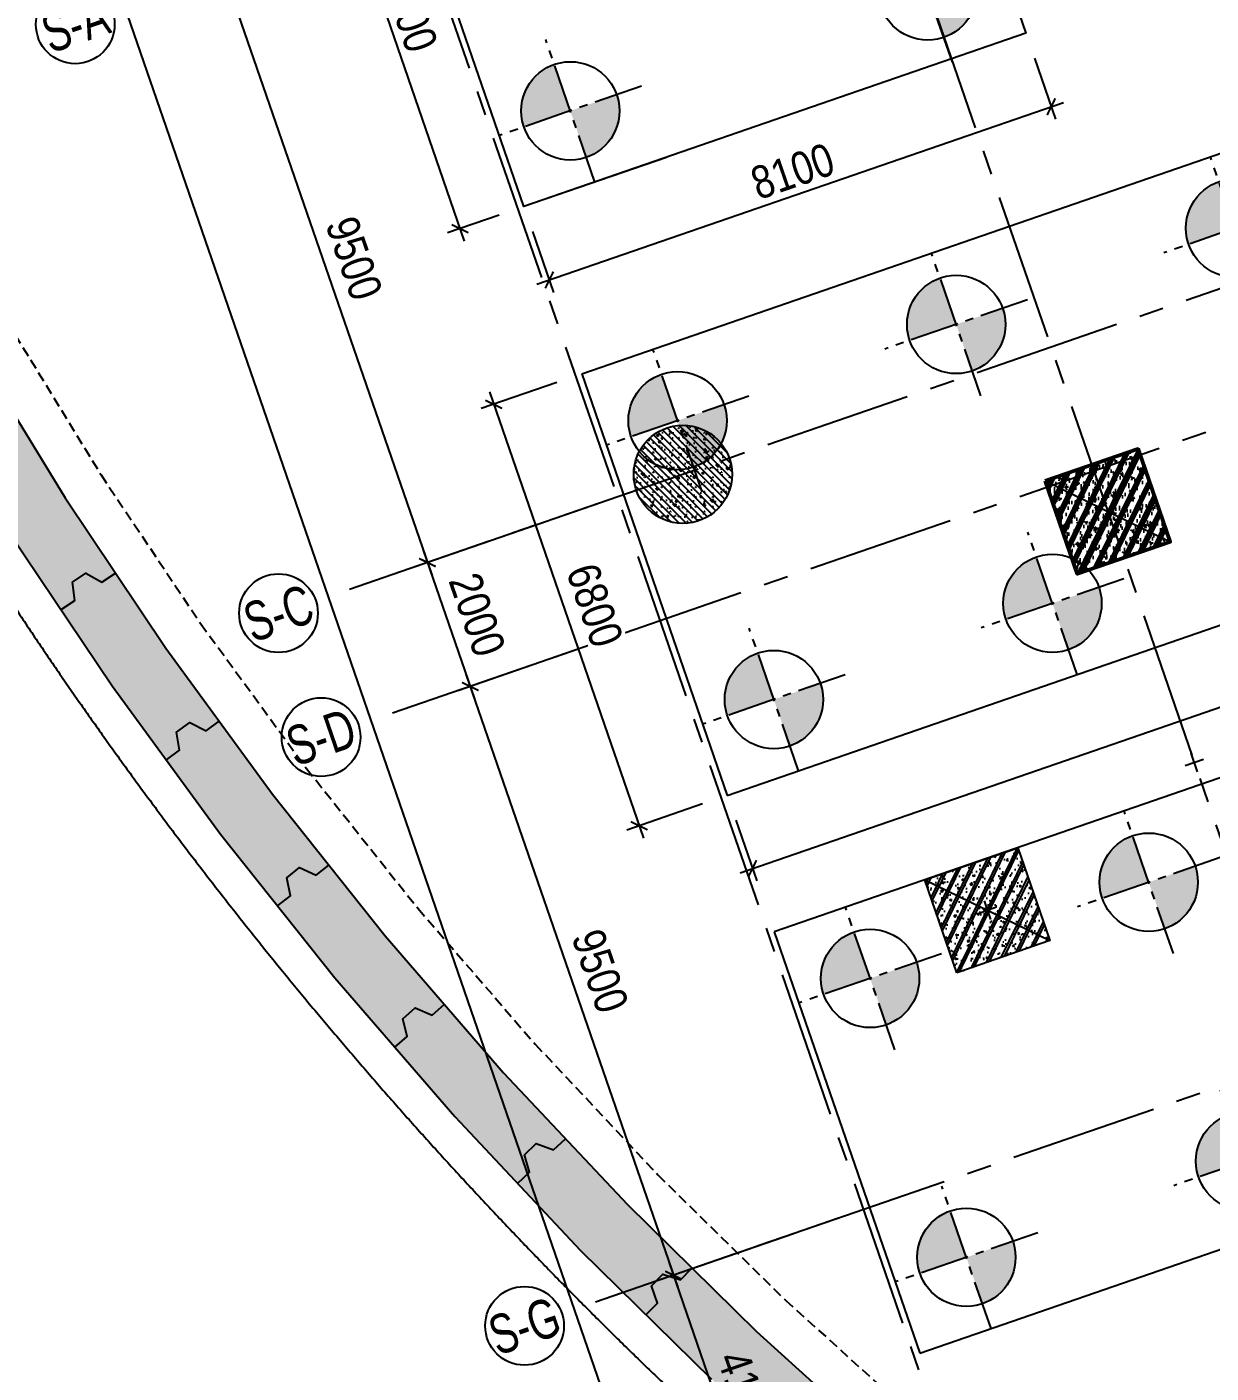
# Model space of a CAD drawing. Header units: millimetres. Extents: x -80883 to 1373228, y -532110 to 182357.
# Drawn here: x 667241 to 685303, y -323092 to -302560 of the extents above; entities that cross this region are included whole.
import ezdxf
from ezdxf.enums import TextEntityAlignment as Align
from ezdxf.xclip import XClip

# ---------------------------------------------------------------- set-up
doc = ezdxf.new("R2010")
doc.units = ezdxf.units.MM
doc.header["$LTSCALE"] = 100
doc.header["$XCLIPFRAME"] = 0
doc.header["$PDMODE"] = 32
doc.header["$PDSIZE"] = 2.5
for name, pattern in [('CENTER2', [1.125, 0.75, -0.125, 0.125, -0.125]), ('DASHED', [4.5, 3, -1.5]), ('HIDDEN', [0.375, 0.25, -0.125]), ('Xref_ST_MBDV Cot vach 30.7.2022$0$DASHDOT', [1, 0.5, -0.25, 0, -0.25])]:
    doc.linetypes.add(name, pattern=pattern)
for name, color, linetype in [('ccu11-Khuat', 9, 'DASHED'), ('ccu11-Manh', 8, 'Continuous'), ('ccu12-Hatch', 250, 'Continuous'), ('ccu12-Pile', 4, 'Continuous'), ('ccu12-Truc', 13, 'CENTER2'), ('KC-Betong', 6, 'Continuous'), ('KC2-CONCRETE', 7, 'Continuous'), ('KC2-DIM', 251, 'Continuous'), ('KCS_CENTER_POINT', 7, 'Continuous'), ('KCS_PILE', 8, 'HIDDEN'), ('KT-Dim', 8, 'Continuous'), ('Xref_ST_MBDV Cot vach 30.7.2022$0$Xref_ST_MBDV Cot vach 30.7.2022|Xref_ST_MBDV Cot vach 30.7.2022|Xref_ST_MBDV Cot vach 30.7.2022|Xref_ST_MBDV Cot vach 30.7.2022|A-CORE-OTLN', 2, 'Continuous'), ('Xref_ST_MBDV Cot vach 30.7.2022$0$Xref_ST_MBDV Cot vach 30.7.2022|Xref_ST_MBDV Cot vach 30.7.2022|Xref_ST_MBDV Cot vach 30.7.2022|Xref_ST_MBDV Cot vach 30.7.2022|A-WALL-PATT', 251, 'Continuous'), ('Xref_ST_MBDV Cot vach 30.7.2022$0$Xref_ST_MBDV Cot vach 30.7.2022|Xref_ST_MBDV Cot vach 30.7.2022|Xref_ST_MBDV Cot vach 30.7.2022|Xref_ST_MBDV Cot vach 30.7.2022|ccu12-Thay', 7, 'Continuous'), ('Xref_ST_MBDV Cot vach 30.7.2022$0$Xref_ST_MBDV Cot vach 30.7.2022|Xref_ST_MBDV Cot vach 30.7.2022|Xref_ST_MBDV Cot vach 30.7.2022|Xref_ST_MBDV Cot vach 30.7.2022|Site_plot line', 1, 'Xref_ST_MBDV Cot vach 30.7.2022$0$DASHDOT'), ('Xref_ST_MBDV Cot vach 30.7.2022|Xref_ST_MBDV Cot vach 30.7.2022|Xref_ST_MBDV Cot vach 30.7.2022|Xref_ST_MBDV Cot vach 30.7.2022|A-GRID-SYM', 50, 'Continuous'), ('Xref_ST_MBDV Cot vach 30.7.2022|Xref_ST_MBDV Cot vach 30.7.2022|Xref_ST_MBDV Cot vach 30.7.2022|Xref_ST_MBDV Cot vach 30.7.2022|KC-Betong', 6, 'Continuous')]:
    doc.layers.add(name, color=color, linetype=linetype)
doc.layers.add('KT-Net cot vach', color=6, linetype='Continuous', lineweight=50)
doc.styles.add('Arial Narrow', font='ARIALN.TTF')
doc.styles.add('HBA-Text', font='GOTHIC.TTF')
doc.dimstyles.new('ccu12-200', dxfattribs={"dimscale": 200, "dimtxt": 2.5, "dimasz": 1, "dimexe": 1, "dimexo": 2, "dimgap": 1, "dimtad": 1, "dimdec": 0, "dimrnd": 5, "dimdsep": 46, "dimtxsty": 'Arial Narrow', "dimblk": 'ARCHTICK', "dimcen": -1, "dimdle": 1, "dimclrd": 256, "dimclre": 256, "dimclrt": 3, "dimadec": 0, "dimazin": 2, "dimtfac": 0.1, "dimtdec": 0, "dimtmove": 0, "dimatfit": 1, "dimldrblk": 'ARCHTICK', "dimfxl": 1, "dimtvp": 0.8333333333333334, "dimtolj": 1, "dimtzin": 12, "dimarcsym": 0})
doc.dimstyles.new('CCU_1-300', dxfattribs={"dimscale": 200, "dimtxt": 2.5, "dimasz": 1, "dimexe": 1, "dimexo": 2, "dimgap": 0.5, "dimtad": 1, "dimdec": 0, "dimrnd": 5, "dimdsep": 46, "dimtxsty": 'Arial Narrow', "dimblk": 'ARCHTICK', "dimcen": -1, "dimdle": 1, "dimclrd": 256, "dimclre": 256, "dimclrt": 3, "dimadec": 0, "dimazin": 2, "dimtfac": 0.1, "dimtdec": 0, "dimtix": 1, "dimtmove": 2, "dimatfit": 1, "dimfxl": 1, "dimtvp": 0.8333333333333334, "dimtolj": 1, "dimtzin": 12, "dimarcsym": 0})

# ---------------------------------------------------------------- blocks, each defined once
blk = doc.blocks.new('Xref_ST_MBDV Cot vach 30.7.2022$0$Tuong Vay01-flat-1')
at = {"layer": 'Xref_ST_MBDV Cot vach 30.7.2022$0$Xref_ST_MBDV Cot vach 30.7.2022|Xref_ST_MBDV Cot vach 30.7.2022|Xref_ST_MBDV Cot vach 30.7.2022|Xref_ST_MBDV Cot vach 30.7.2022|A-WALL-PATT'}
h = blk.add_hatch(dxfattribs=at)
h.set_pattern_fill('ACET-2D-VATLIEU04', color=256, scale=50, pattern_type=2)
h.set_pattern_definition([(49.99999999999999, (-11139561.83942936, -1407213.44759845), (-225.902473859489, 189.5546824974008), [37.49999998626113, -412.4999998488724]), (355, (-11139561.83942936, -1407213.44759845), (32.12721218541265, 367.2157156157773), [29.99999999490911, -329.9999999440002]), (100.4514, (-11139531.95358936, -1407216.06226845), (-341.2315265778452, -62.9441868767608), [31.87009499667636, -350.57105596344]), (46.18420000000001, (-11139561.83942936, -1407113.44759845), (-319.1804974675179, 306.2520974436775), [56.24999996954708, -618.749999665018]), (96.6356, (-11139517.37105686, -1407120.34425195), (-516.9959221575409, -60.14402179722674), [47.80514400473094, -525.8565000520404]), (351.1842, (-11139561.83942936, -1407113.44759845), (84.74077420309186, 546.3954293043353), [45.00000000792112, -495.0000000871323]), (21, (-11139511.83942936, -1407138.44759845), (-105.6808218676597, 275.3079533968121), [37.49999999934682, -412.499999992815]), (326.0000000000001, (-11139511.83942936, -1407138.44759845), (206.1288045682013, 305.5985201385338), [30.00000001746614, -330.0000001921275]), (71.4514, (-11139486.96831286, -1407155.22340145), (-328.9637652803212, 110.3801005582791), [31.87009499870726, -350.5710559857798]), (37.50000000000001, (-11139561.83942936, -1407213.44759845), (-78.13452938385308, 101.8269011885859), [0, -325.9999998517854, 0, -334.9999998476936, 0, -331.2499998493985]), (7.499999999999999, (-11139561.83942936, -1407213.44759845), (-23.27934638224542, 176.8241910238285), [0, -191.0000000278261, 0, -318.5000000464012, 0, -126.2500000183929]), (327.5, (-11139673.33942936, -1407213.44759845), (71.94441751949489, 112.9301145330537), [0, -125.0000000614986, 0, -390.0000001918756, 0, -517.5000002546042]), (317.5, (-11139723.33942936, -1407213.44759845), (158.0205495897681, 172.4491691102739), [0, -162.4999999478019, 0, -258.9999999168043, 0, -367.4999998819521]), (45, (-11139561.83942936, -1407213.44759845), (-150.2601910028607, 150.2601910026278), []), (45, (-11139561.83942936, -1407152.19759845), (-150.2601910028607, 150.2601910026278), [])])
h.paths.add_polyline_path([(-82665.42454257607, -118500.0088302612), (-81837.41861176863, -121132.0343658989), (-80902.71611081436, -123728.0834242017), (-79862.87874617614, -126283.8385967175), (-78719.63840653747, -128795.0430432414), (-77474.89874527603, -131257.5152608277), (-76130.7324262727, -133667.1548922951), (-74689.37767251953, -136019.9495540815), (-73153.2345392555, -138311.981517314), (-71524.86091735773, -140539.4342316107), (-69806.96827445179, -142698.5986796832), (-68002.4171395041, -144785.8795539467), (-66114.21234000102, -146797.8012427511), (-64145.497998368, -148731.0136179249), (-62099.55229647644, -150582.2976132843), (-59979.78201714717, -152348.5705846979), (-57789.71687134914, -154026.8914431464), (-55533.00362077914, -155614.4655520306), (-53213.40000534989, -157108.6493807235), (-50834.76848621853, -158506.954906286), (-48401.06981415115, -159807.0537564463), (-45916.35643433966, -161006.7810866404), (-43384.76573854871, -162104.1391847725), (-40810.51317570359, -163097.3007977149), (-38197.88523275405, -163984.6121738681), (-35551.23229684308, -164764.5958169776), (-32874.96141154505, -165435.9529462866), (-30173.5289383363, -165997.5656592443), (-27451.44813587703, -166448.4963081502), (-24701.85157574899, -166789.3238736566), (-4396.734290909022, -168938.2567786218), (36420.01678077132, -167648.2249503911), (41836.4863632936, -160718.6374020646), (12445.38596707024, -24367.66042796941), (8472.910947457654, -9248.974452903174), (-4718.707271176856, -5521.400683149928), (-10557.45827306993, -9946.818014640827), (-34021.18647153303, -27848.24941525888), (-39776.65152562223, -32008.57135346811), (-41248.85870469548, -35293.77142358455), (-45787.31564925052, -38574.38242801698), (-49368.4870454669, -38942.00303377653), (-57644.18705056235, -44924.06981060421), (-59844.65461433306, -46601.45355761005), (-61968.93197572604, -48362.30333496258), (-64019.60134904832, -50208.3517090485), (-65993.2459566202, -52136.53199238679), (-67886.59205765836, -54143.61763671576), (-69696.47008413821, -56226.27801198442), (-71419.8706161473, -58381.05012253253), (-73053.93764149398, -60604.33085121214), (-74595.93274202198, -62892.42844269238), (-76043.29574720934, -65241.53179885377), (-77393.615911806, -67647.72832025355), (-78644.64476583898, -70107.01135663176), (-79794.29917307012, -72615.28586126259), (-80840.66479975358, -75168.37520986283), (-81781.99930225872, -77762.02815519366), (-82616.73522835784, -80391.9259061541), (-83343.48262714595, -83053.68931881292), (-83961.03136360087, -85742.88618860021), (-84468.3531336058, -88455.03863057657), (-84864.60300002433, -91185.62932156771), (-85149.1148865223, -93930.11565387133), (-85321.41487544402, -96683.60341540864), (-85381.30445068702, -99529.50948559865), (-85328.50406530127, -102200.8374458619), (-85163.21024433896, -104955.3926120612), (-84885.69993967563, -107700.5945179402), (-84496.42936686985, -110432.1923394061), (-83996.04728951491, -113145.6335586284), (-83385.3738030456, -115836.3975027683)], flags=16)
h.paths.add_polyline_path([(-83625.45879450254, -118780.6341908188), (-82785.20518665202, -121451.592054751), (-81836.67593448795, -124086.0436255364), (-80781.45706173405, -126679.6041032514), (-79621.30565389246, -129227.9548506811), (-78358.15352366865, -131726.8525110248), (-76994.10399421491, -134172.1360737709), (-75531.42839684151, -136559.7338032422), (-73972.56228888594, -138885.6700187323), (-72320.10139823705, -141146.0717144171), (-70576.79730102606, -143337.1750085717), (-68745.55283991061, -145455.3314108832), (-66829.41729043424, -147497.0138977058), (-64831.58128353581, -149458.8227850739), (-62755.37149274349, -151337.4913895966), (-60604.24509477988, -153129.8914679771), (-58381.7840128839, -154833.0384259534), (-56091.68895242736, -156444.0962880657), (-53737.77323871478, -157960.3824199464), (-51323.95646727085, -159379.3719952791), (-48854.25797718205, -160698.7021999834), (-46332.79015832208, -161916.1761666269), (-43763.75160367042, -163029.7666325136), (-41151.42011806555, -164037.6193153583), (-38500.14559506811, -164938.0560009221), (-35814.34277378954, -165729.5773374715), (-33098.48388773762, -166410.8653324069), (-30357.09121792205, -166980.7855469028), (-27594.72956264392, -167438.3889849058), (-24815.98988816142, -167782.8289991841), (-4433.735052675009, -169939.9255319908), (36919.56229590811, -168632.9359166666), (42912.68845487945, -160965.5998827359), (13418.22973546013, -24135.12373521132), (9294.838300889242, -8442.070929647249), (-4925.935208282433, -4423.687328800617), (-11162.76267831214, -9150.82235655561), (-34617.47974592447, -27045.37879939191), (-40579.63196872547, -31355.10398377781), (-42051.83914779872, -34640.30405389448), (-46155.98199344426, -37606.97231750819), (-49737.15338966064, -37974.59292326774), (-58240.31235744618, -44121.0777798905), (-60467.11885703541, -45818.53930653841), (-62622.81900685839, -47605.43596977205), (-64703.8232677374, -49478.79233927629), (-66706.66158131324, -51435.49383058609), (-68628.013630962, -53472.26783320424), (-70464.66541309468, -55585.73726807744), (-72213.55809716694, -57772.38228180911), (-73871.79587351345, -60028.54927773564), (-75436.60120790266, -62350.49395546387), (-76905.37393212318, -64734.34577669739), (-78275.66833624989, -67176.13529814105), (-79545.20269040763, -69671.7966022063), (-80711.86304414831, -72217.17406733404), (-81773.70674647763, -74808.02928769216), (-82728.96568063274, -77440.04813065287), (-83576.04920824617, -80108.84792049509), (-84313.5468179807, -82809.98473610263), (-84940.23047422245, -85538.9608107484), (-85455.05666192248, -88291.23202148662), (-85857.16812421381, -91062.21545574092), (-86145.88844638877, -93847.29761108034), (-86320.75738810934, -96641.83923533), (-86381.51240370423, -99528.87035845965), (-86327.91179009154, -102240.684236032), (-86160.19218073785, -105035.6641918905), (-85878.57688103244, -107821.473743778), (-85483.548480995, -110593.4755141111), (-84975.76463904232, -113347.0545681345), (-84356.0573821161, -116077.6233250971)])
at = {"layer": 'Xref_ST_MBDV Cot vach 30.7.2022$0$Xref_ST_MBDV Cot vach 30.7.2022|Xref_ST_MBDV Cot vach 30.7.2022|Xref_ST_MBDV Cot vach 30.7.2022|Xref_ST_MBDV Cot vach 30.7.2022|A-CORE-OTLN', "color": 6}
for points in [[(-86145.88844638877, -93847.29761108034), (-86320.75738810934, -96641.83923533), (-86381.51240370423, -99528.87035845965), (-86327.91179009154, -102240.684236032), (-86160.19218073785, -105035.6641918905), (-85878.57688103244, -107821.473743778), (-85483.548480995, -110593.4755141111), (-84975.76463904232, -113347.0545681345), (-84356.0573821161, -116077.6233250971), (-83625.45879450254, -118780.6341908188), (-82785.20518665202, -121451.592054751), (-81836.67593448795, -124086.0436255364), (-80781.45706173405, -126679.6041032514), (-79621.30565389246, -129227.9548506811), (-78358.15352366865, -131726.8525110248), (-76994.10399421491, -134172.1360737709), (-75531.42839684151, -136559.7338032422), (-73972.56228888594, -138885.6700187323), (-72320.10139823705, -141146.0717144171), (-70576.79730102606, -143337.1750085717), (-68745.55283991061, -145455.3314108832), (-66829.41729043424, -147497.0138977058), (-64831.58128353581, -149458.8227850739)], [(-85149.1148865223, -93930.11565387133), (-85321.41487544402, -96683.60341540864), (-85381.30445068702, -99529.50948559865), (-85328.50406530127, -102200.8374458619), (-85163.21024433896, -104955.3926120612), (-84885.69993967563, -107700.5945179402), (-84496.42936686985, -110432.1923394061), (-83996.04728951491, -113145.6335586284), (-83385.3738030456, -115836.3975027683), (-82665.42454257607, -118500.0088302612), (-81837.41861176863, -121132.0343658989), (-80902.71611081436, -123728.0834242017), (-79862.87874617614, -126283.8385967175), (-78719.63840653747, -128795.0430432414), (-77474.89874527603, -131257.5152608277), (-76130.7324262727, -133667.1548922951), (-74689.37767251953, -136019.9495540815), (-73153.2345392555, -138311.981517314), (-71524.86091735773, -140539.4342316107), (-69806.96827445179, -142698.5986796832), (-68002.4171395041, -144785.8795539467), (-66114.21234000102, -146797.8012427511), (-64145.497998368, -148731.0136179249), (-62099.55229647644, -150582.2976132843)]]:
    blk.add_lwpolyline(points, dxfattribs=at)
at = {"layer": 'Xref_ST_MBDV Cot vach 30.7.2022$0$Xref_ST_MBDV Cot vach 30.7.2022|Xref_ST_MBDV Cot vach 30.7.2022|Xref_ST_MBDV Cot vach 30.7.2022|Xref_ST_MBDV Cot vach 30.7.2022|ccu12-Thay', "ltscale": 10}
for points in [[(-74751.99534286186, -137722.701910987), (-74544.46193147637, -137583.610907922), (-74579.83351250179, -137306.1611085334), (-74372.02230540104, -137166.8839239548), (-74128.83951727301, -137305.0565387639), (-73921.30610588565, -137165.965535698)], [(-73146.33184356056, -140015.8708665748), (-72944.64579908364, -139868.4287985), (-72991.30722048692, -139592.653071363), (-72789.35120734014, -139445.0136433817), (-72540.73377278633, -139573.1499425382), (-72339.04772830755, -139425.7078744625)], [(-71448.44934963249, -142241.6233614939), (-71252.9465072453, -142086.0757398647), (-71310.82007130422, -141812.4332897426), (-71115.05553682894, -141656.6774584451), (-70861.4174382966, -141774.5640772716), (-70665.91459590755, -141619.0164556415)], [(-69661.17507046647, -144396.2532097274), (-69472.18096946925, -144232.8590428676), (-69541.17030868493, -143961.8055223213), (-69351.92322793417, -143798.1926427293), (-69093.68680796772, -143905.6332836845), (-68904.6927069705, -143742.2391168238)], [(-67787.4850651715, -146476.1726542967), (-67605.31440690532, -146305.2040161123), (-67685.30464447662, -146037.1907667792), (-67502.89014003612, -145865.9932769868), (-67240.48539802618, -145962.8090365282), (-67058.31473975815, -145791.8403983437)], [(-65830.49928698502, -148477.9183413903), (-65655.45541081391, -148299.6599183329), (-65746.3133519236, -148035.1332193711), (-65571.03516919911, -147856.6361868992), (-65304.89904536307, -147942.6658533891), (-65129.85516919196, -147764.4074303308)]]:
    blk.add_lwpolyline(points, dxfattribs=at)
at = {"layer": 'Xref_ST_MBDV Cot vach 30.7.2022$0$Xref_ST_MBDV Cot vach 30.7.2022|Xref_ST_MBDV Cot vach 30.7.2022|Xref_ST_MBDV Cot vach 30.7.2022|Xref_ST_MBDV Cot vach 30.7.2022|Site_plot line', "ltscale": 5000}
blk.add_arc((-17764.15298610739, -99528.87035845988), 69167.3594175971, 126.1463596527413, 263.7926961611879, dxfattribs=at)
blk = doc.blocks.new('_ARCHTICK')
at = {"color": 0, "linetype": 'ByBlock', "const_width": 0.15}
blk.add_lwpolyline([(-0.5, -0.5), (0.5, 0.5)], dxfattribs=at)
blk = doc.blocks.new('*D1089')
at = {"layer": 'Defpoints', "color": 0, "transparency": 16777216}
for p in [(308278.6622819378, -57855.77754066591, 5.460132575568766e-05), (312200.1974805765, -66552.32350938719, 5.460132620688229e-05), (309168.2030321748, -67599.11391978765)]:
    blk.add_point(p, dxfattribs=at)
at = {"layer": 'KT-Dim', "lineweight": -2, "transparency": 16777216}
for p, q in [((307900.5621193, -57986.31591438515), (305878.8043469948, -58684.32400253227)), ((306002.5852414542, -58430.00473435377), (309233.4722190344, -67788.1640011066)), ((311822.0973179388, -66682.86188310647), (308979.1529508558, -67664.3831066473))]:
    blk.add_line(p, q, dxfattribs=at)
at = {"layer": 'KT-Dim', "lineweight": -2, "transparency": 16777216, "xscale": 200, "yscale": 200, "zscale": 200}
for p, rotation in [((306067.8544283138, -58619.05481567266), 109.0471379636341), ((309168.2030321748, -67599.11391978769), 289.0471379636341)]:
    blk.add_blockref('_ARCHTICK', p, dxfattribs=dict(at, rotation=rotation))
at = {"layer": 'KT-Dim', "color": 3, "transparency": 16777216, "insert": (308048.3884736832, -62960.50347151785), "char_height": 500, "attachment_point": 5, "rotation": 289.0471379636341, "style": 'Arial Narrow'}
blk.add_mtext('\\A1;9500', dxfattribs=at)
blk = doc.blocks.new('*D1090')
at = {"layer": 'Defpoints', "color": 0, "transparency": 16777216}
for p in [(312031.6406073519, -68726.15748089239, 6.01303727872371e-05), (315815.1615228205, -77470.31876241158), (312921.1710340614, -78469.46356395303)]:
    blk.add_point(p, dxfattribs=at)
at = {"layer": 'KT-Dim', "lineweight": -2, "transparency": 16777216}
for p, q in [((311653.5404447141, -68856.69585461167), (309631.7827940417, -69554.70390076528)), ((309755.563688501, -69300.38463258675), (312986.4402209211, -78658.51364527196)), ((315437.0613601828, -77600.85713613083), (312732.1209527425, -78534.73275081266))]:
    blk.add_line(p, q, dxfattribs=at)
at = {"layer": 'KT-Dim', "lineweight": -2, "transparency": 16777216, "xscale": 200, "yscale": 200, "zscale": 200}
for p, rotation in [((309820.8328753607, -69489.43471390566), 109.0471379636341), ((312921.1710340614, -78469.46356395305), 289.0471379636341)]:
    blk.add_blockref('_ARCHTICK', p, dxfattribs=dict(at, rotation=rotation))
at = {"layer": 'KT-Dim', "color": 3, "transparency": 16777216, "insert": (311801.3616981499, -73830.86824271704), "char_height": 500, "attachment_point": 5, "rotation": 289.0471379636341, "style": 'Arial Narrow'}
blk.add_mtext('\\A1;9500', dxfattribs=at)
blk = doc.blocks.new('*D1091')
at = {"layer": 'Defpoints', "color": 0, "transparency": 16777216}
for p in [(311378.9487250648, -66835.65662158695, 5.55629005956626e-05), (312031.6406073519, -68726.15748089239, 5.55628996861679e-05), (309820.832882338, -69489.43471149672)]:
    blk.add_point(p, dxfattribs=at)
at = {"layer": 'KT-Dim', "lineweight": -2, "transparency": 16777216}
for p, q in [((311000.8485624269, -66966.1949953062), (308979.0909167389, -67664.203039739)), ((309102.8718111982, -67409.88377156047), (309886.1020691976, -69678.48479281564)), ((311653.5404447141, -68856.69585461167), (309631.7828010191, -69554.70389835637))]:
    blk.add_line(p, q, dxfattribs=at)
at = {"layer": 'KT-Dim', "lineweight": -2, "transparency": 16777216, "xscale": 200, "yscale": 200, "zscale": 200}
for p, rotation in [((309168.1409980578, -67598.93385287939), 109.0471379636341), ((309820.832882338, -69489.43471149675), 289.0471379636341)]:
    blk.add_blockref('_ARCHTICK', p, dxfattribs=dict(at, rotation=rotation))
at = {"layer": 'KT-Dim', "color": 3, "transparency": 16777216, "insert": (309924.8466836368, -68395.60338597573), "char_height": 500, "attachment_point": 5, "rotation": 289.0471379636341, "style": 'Arial Narrow'}
blk.add_mtext('\\A1;2000', dxfattribs=at)
blk = doc.blocks.new('GRID-SYM-flat-103')
at = {"layer": 'Xref_ST_MBDV Cot vach 30.7.2022|Xref_ST_MBDV Cot vach 30.7.2022|Xref_ST_MBDV Cot vach 30.7.2022|Xref_ST_MBDV Cot vach 30.7.2022|A-GRID-SYM'}
blk.add_circle((7.814746150539778e-20, 1.307624847908942e-17, 4.374695749536969e-07), 900.0000000000003, dxfattribs=at)
at = {"layer": 'Xref_ST_MBDV Cot vach 30.7.2022|Xref_ST_MBDV Cot vach 30.7.2022|Xref_ST_MBDV Cot vach 30.7.2022|Xref_ST_MBDV Cot vach 30.7.2022|A-GRID-SYM', "style": 'HBA-Text'}
blk.add_attdef('GRID', text='', height=900.0000000000003, rotation=19.04713795291325, dxfattribs=at).set_placement((7.814746150539778e-20, 1.307624847908942e-17, 4.374695749536969e-07), align=Align.MIDDLE_CENTER)
blk = doc.blocks.new('*D1057')
at = {"layer": 'Defpoints', "color": 0, "transparency": 16777216}
for p in [(315131.9787660524, -77706.1863309398, 6.01303727872371e-05), (316469.9971905695, -81581.71324012523, 0.0001101642254418556), (314259.1894493793, -82344.99047631437)]:
    blk.add_point(p, dxfattribs=at)
at = {"layer": 'KT-Dim', "lineweight": -2, "transparency": 16777216}
for p, q in [((314753.8786034146, -77836.72470465908), (312732.120952741, -78534.73275081317)), ((312855.9018472002, -78280.41348263464), (314324.458636239, -82534.0405576333)), ((316091.8970279318, -81712.25161384448), (314070.1393680605, -82410.259663174))]:
    blk.add_line(p, q, dxfattribs=at)
at = {"layer": 'KT-Dim', "lineweight": -2, "transparency": 16777216, "xscale": 200, "yscale": 200, "zscale": 200}
for p, rotation in [((312921.1710340598, -78469.46356395356), 109.0471379636341), ((314259.1894493794, -82344.99047631439), 289.0471379636341)]:
    blk.add_blockref('_ARCHTICK', p, dxfattribs=dict(at, rotation=rotation))
at = {"layer": 'KT-Dim', "color": 3, "transparency": 16777216, "insert": (314020.5399851585, -80258.64612392164), "char_height": 500, "attachment_point": 5, "rotation": 289.0471379636341, "style": 'Arial Narrow'}
blk.add_mtext('\\A1;4100', dxfattribs=at)
blk = doc.blocks.new('*D1059')
at = {"layer": 'Defpoints', "color": 0, "transparency": 16777216}
for p in [(306860.7866720461, -58345.29644211306, 5.460132575568766e-05), (323836.0342480004, -104142.8937520662), (320490.9259154556, -105297.7861451259)]:
    blk.add_point(p, dxfattribs=at)
at = {"layer": 'KT-Dim', "lineweight": -2, "transparency": 16777216}
for p, q in [((306482.6865094082, -58475.83481583229), (304366.4036964468, -59206.47749740814)), ((304490.1845909061, -58952.15822922964), (320556.1951023153, -105486.8362264449)), ((323457.9340853626, -104273.4321257854), (320301.8758341367, -105363.0553319856))]:
    blk.add_line(p, q, dxfattribs=at)
at = {"layer": 'KT-Dim', "lineweight": -2, "transparency": 16777216, "xscale": 200, "yscale": 200, "zscale": 200}
for p, rotation in [((304555.4537777657, -59141.20831054852), 109.0471379636341), ((320490.9259154556, -105297.7861451259), 289.0471379636341)]:
    blk.add_blockref('_ARCHTICK', p, dxfattribs=dict(at, rotation=rotation))
at = {"layer": 'KT-Dim', "color": 3, "transparency": 16777216, "insert": (312953.5495900496, -82070.9163316249), "char_height": 500, "attachment_point": 5, "rotation": 289.0471379636341, "style": 'Arial Narrow'}
blk.add_mtext('\\A1;48830', dxfattribs=at)
blk = doc.blocks.new('*U151')
h = blk.add_hatch()
h.set_pattern_fill('VATLIEU04', color=250, scale=40, style=0, pattern_type=2)
h.set_pattern_definition([(49.99999999999999, (550, -550), (286.9040730403014, -25.10085399303804), [30, -330]), (355, (550, -550), (-55.50053344520001, 300.8768534800047), [24, -264]), (100.4514, (573.908672, -552.091736), (231.4037526856086, 275.7758168243814), [25.496076, -280.4568448]), (46.18420000000001, (550, -470), (426.8964194502578, -66.20760573160723), [45, -495]), (96.6356, (585.574698, -475.5173228), (373.8650822194813, 389.6471483601767), [38.2441152, -420.6852]), (351.1842, (550, -470), (373.8647780534509, 389.6474403701299), [36, -396]), (21, (590, -490), (238.7628208473847, -161.0475562661355), [30, -330]), (326.0000000000001, (590, -490), (97.32613276863269, 290.0600180187412), [24, -264]), (71.4514, (609.8968932, -503.4206424), (336.089051432596, 129.012198683981), [25.496076, -280.4568448]), (37.50000000000001, (550, -550), (4.863942126916267, 133.1575415325246), [0, -260.8, 0, -268, 0, -265]), (7.499999999999999, (550, -550), (105.2278149768594, 157.7646847529441), [0, -152.8, 0, -254.8, 0, -101]), (327.5, (460.8, -550), (213.5289744689636, -9.021948693751902), [0, -100, 0, -312, 0, -414]), (317.5, (420.8, -550), (233.2744677369545, 40.04199293292709), [0, -130, 0, -207.2, 0, -294]), (45, (550, -550), (-120.2081528017131, 120.2081528017131), []), (45, (550, -501), (-120.2081528017131, 120.2081528017131), [])])
h.paths.add_polyline_path([(-475, 475), (1025, 475), (1025, -1025), (-475, -1025)])
at = {"color": 6, "ltscale": 0.25}
blk.add_lwpolyline([(-475, 475), (1025, 475), (1025, -1025), (-475, -1025)], close=True, dxfattribs=at)
at = {"layer": 'Defpoints', "linetype": 'ByBlock', "ltscale": 30}
for p, q in [((1025, 475), (-475, -1025)), ((-475, 475), (1025, -1025))]:
    blk.add_line(p, q, dxfattribs=at)
blk = doc.blocks.new('*U148')
h = blk.add_hatch()
h.set_pattern_fill('VATLIEU04', color=250, scale=40, style=0, pattern_type=2)
h.set_pattern_definition([(49.99999999999999, (550.0000000000146, 1549.999999999985), (286.9040730403014, -25.10085399303804), [30, -330]), (355, (550.0000000000146, 1549.999999999985), (-55.50053344520001, 300.8768534800047), [24, -264]), (100.4514, (573.9086720000146, 1547.908263999985), (231.4037526856086, 275.7758168243814), [25.496076, -280.4568448]), (46.18420000000001, (550.0000000000146, 1629.999999999985), (426.8964194502578, -66.20760573160723), [45, -495]), (96.6356, (585.5746980000147, 1624.482677199985), (373.8650822194813, 389.6471483601767), [38.2441152, -420.6852]), (351.1842, (550.0000000000146, 1629.999999999985), (373.8647780534509, 389.6474403701299), [36, -396]), (21, (590.0000000000146, 1609.999999999985), (238.7628208473847, -161.0475562661355), [30, -330]), (326.0000000000001, (590.0000000000146, 1609.999999999985), (97.32613276863269, 290.0600180187412), [24, -264]), (71.4514, (609.8968932000146, 1596.579357599985), (336.089051432596, 129.012198683981), [25.496076, -280.4568448]), (37.50000000000001, (550.0000000000146, 1549.999999999985), (4.863942126916267, 133.1575415325246), [0, -260.8, 0, -268, 0, -265]), (7.499999999999999, (550.0000000000146, 1549.999999999985), (105.2278149768594, 157.7646847529441), [0, -152.8, 0, -254.8, 0, -101]), (327.5, (460.8000000000145, 1549.999999999985), (213.5289744689636, -9.021948693751902), [0, -100, 0, -312, 0, -414]), (317.5, (420.8000000000145, 1549.999999999985), (233.2744677369545, 40.04199293292709), [0, -130, 0, -207.2, 0, -294]), (45, (550.0000000000146, 1549.999999999985), (-120.2081528017131, 120.2081528017131), []), (45, (550.0000000000146, 1598.999999999985), (-120.2081528017131, 120.2081528017131), [])])
h.paths.add_polyline_path([(-475, -474.9999999999998), (1025, -475.0000000000146), (1025.000000000015, 1024.999999999985), (-474.9999999999854, 1025)])
at = {"color": 6, "ltscale": 0.25}
blk.add_lwpolyline([(-475, -474.9999999999998), (1025, -475.0000000000146), (1025.000000000015, 1024.999999999985), (-474.9999999999854, 1025)], close=True, dxfattribs=at)
at = {"layer": 'Defpoints', "linetype": 'ByBlock', "ltscale": 30}
for p, q in [((1025, -475.0000000000146), (-474.9999999999854, 1025)), ((-475, -474.9999999999998), (1025.000000000015, 1024.999999999985))]:
    blk.add_line(p, q, dxfattribs=at)
blk = doc.blocks.new('MBDV-B1-T1-PN')
at = {"layer": 'ccu12-Hatch', "ltscale": 0.5}
h = blk.add_hatch(dxfattribs=at)
h.set_pattern_fill('BETONG', color=256, scale=50, angle=90, pattern_type=2)
h.set_pattern_definition([(90, (-723432.4463521354, 324166.8944480505), (-259.8076212, 1.59086285848334e-14), [6.25, -143.75]), (90, (-723443.2716696854, 324166.8944480505), (-259.8076212, 1.59086285848334e-14), [6.25, -143.75]), (210, (-723432.4463521354, 324166.8944480505), (129.9038105999999, -225.0000000560045), [6.25, -143.75]), (210, (-723437.8590109354, 324176.2694480505), (129.9038105999999, -225.0000000560045), [6.25, -143.75]), (90, (-723562.3501627354, 324241.8944480505), (-259.8076212, 1.59086285848334e-14), [6.25, -143.75]), (90, (-723573.1754802854, 324241.8944480505), (-259.8076212, 1.59086285848334e-14), [6.25, -143.75]), (210, (-723562.3501627354, 324241.8944480505), (129.9038105999999, -225.0000000560045), [6.25, -143.75]), (210, (-723567.7628215353, 324251.2694480505), (129.9038105999999, -225.0000000560045), [6.25, -143.75]), (150, (-723432.4463521354, 324173.1444480505), (-129.9038106, -225.0000000560045), [6.25, -143.75]), (150, (-723437.8590109354, 324163.7694480505), (-129.9038106, -225.0000000560045), [6.25, -143.75]), (150, (-723302.5425415353, 324248.1444480505), (-129.9038106, -225.0000000560045), [6.25, -143.75]), (150, (-723307.9552003354, 324238.7694480505), (-129.9038106, -225.0000000560045), [6.25, -143.75]), (135, (-723432.4463521354, 324166.8944480505), (-53.03300858899107, -53.03300858899107), []), (140, (-723432.4463521354, 324166.8944480505), (31.37606749129758, 358.6300913003767), [37.5, -412.5]), (85.00000000000001, (-723432.4463521354, 324166.8944480505), (-376.0960668500059, -69.37566680649998), [30, -330]), (190.4514, (-723429.8316821354, 324196.7802880505), (-344.7197710304768, 289.2546908570108), [31.870095, -350.571056]), (136.1842, (-723532.4463521354, 324166.8944480505), (82.75950716450907, 533.6205243128222), [56.24999999999994, -618.749999999999]), (186.6356, (-723525.5496986354, 324211.3628205505), (-487.0589354502208, 467.3313527743517), [47.805144, -525.8565]), (81.18420000000005, (-723532.4463521354, 324166.8944480505), (-487.0593004626622, 467.3309725668137), [45, -495]), (111, (-723507.4463521354, 324216.8944480505), (201.3094453326694, 298.4535260592309), [37.5, -412.5]), (56.00000000000004, (-723507.4463521354, 324216.8944480505), (-362.5750225234265, 121.6576659607909), [30, -330]), (161.4514, (-723490.6705491354, 324241.7655645505), (-161.2652483549762, 420.111314290745), [31.87009499999997, -350.5710559999995]), (127.5, (-723432.4463521354, 324166.8944480505), (-166.4469269156558, 6.079927658645344), [0, -326, 0, -335, 0, -331.25]), (97.49999999999993, (-723432.4463521354, 324166.8944480505), (-197.2058559411801, 131.5347687210743), [0, -191, 0, -318.5, 0, -126.25]), (57.49999999999999, (-723432.4463521354, 324055.3944480505), (11.27743586718989, 266.9112180862045), [0, -124.9999999999999, 0, -389.9999999999995, 0, -517.499999999999]), (47.5, (-723432.4463521354, 324005.3944480505), (-50.05249116615884, 291.5930846711931), [0, -162.5, 0, -259, 0, -367.5])])
edge = h.paths.add_edge_path()
edge.add_arc((4101.195275945123, -8634.316435568908), 750, 0, 360)
at = {"layer": 'KC-Betong', "ltscale": 0.5}
blk.add_circle((4101.195275945123, -8634.316435568908, -4.458537066216851e-05), 750, dxfattribs=at)
at = {"layer": 'KT-Net cot vach', "rotation": 19.04713795399666}
blk.add_blockref('*U151', (10232.16678914404, -9030.171728394227), dxfattribs=at)
at = {"layer": 'Xref_ST_MBDV Cot vach 30.7.2022|Xref_ST_MBDV Cot vach 30.7.2022|Xref_ST_MBDV Cot vach 30.7.2022|Xref_ST_MBDV Cot vach 30.7.2022|KC-Betong', "linetype": 'ByBlock', "xscale": -1, "rotation": 289.0471379540017}
blk.add_blockref('*U148', (8575.735922489548, -15632.19954286935, -1.28226888829186e-09), dxfattribs=at)
blk = doc.blocks.new('D1500.')
at = {"layer": 'ccu12-Hatch', "ltscale": 0.5}
h = blk.add_hatch(color=256, dxfattribs=at)
h.dxf.hatch_style = 1
h.paths.add_polyline_path([(750, 0, 0.414213562373095), (0, 750), (0, 0)])
h.paths.add_polyline_path([(0, 0), (-750, 0, 0.414213562373095), (0, -750)])
at = {"layer": 'ccu12-Pile', "color": 13, "linetype": 'CENTER2', "ltscale": 10}
for p, q in [((0, 1150), (0, -1150)), ((1150, 0), (-1150, 0))]:
    blk.add_line(p, q, dxfattribs=at)
at = {"layer": 'ccu12-Pile', "ltscale": 0.5}
blk.add_circle((0, 0), 750, dxfattribs=at)
blk = doc.blocks.new('D1500')
at = {"layer": 'ccu12-Pile', "rotation": 270}
blk.add_blockref('D1500.', (-4.256744291633368, 0.01587060443125665), dxfattribs=at)
blk = doc.blocks.new('MBDV-COC-PN')
at = {"layer": 'KC2-CONCRETE'}
blk.add_lwpolyline([(7114.679206366069, 4519.275107678724), (9333.831558514386, -1908.427657536406), (1677.303261565394, -4551.829725132964), (-541.849090582924, 1875.873040082166)], close=True, dxfattribs=at)
at = {"layer": 'KCS_PILE'}
for p, rotation in [((7840.550099953776, -1260.267487075762), 19.04713795402007), ((2389.043405475561, -3089.493934743106), 19.04713795402007), ((12528.03131098475, -4878.647271135007), 19.04713795401927), ((8274.40966036811, -6347.218976457021), 19.04713795401927), ((4024.806528983521, -7814.386505693779), 19.04713795401927), ((9742.966363995802, -10600.84580637875), 19.04713795401927), ((5493.363232611213, -12068.01333561551), 19.04713795401927), ((11211.51789758122, -14854.45763140795), 19.04713795401927), ((6961.91475693183, -16321.62516384263), 19.04713795401927), ((12680.07460120879, -19108.08446132985), 19.04713795401927), ((8430.471460559405, -20575.25199376454), 19.04713795401927)]:
    blk.add_blockref('D1500', p, dxfattribs=dict(at, rotation=rotation))
blk = doc.blocks.new('*D1349')
at = {"layer": 'Defpoints', "color": 0, "transparency": 16777216}
for p in [(672602.7568838224, -298873.5807282247), (674821.909235972, -305301.2834934393), (673847.2668031349, -305637.7769695379)]:
    blk.add_point(p, dxfattribs=at)
at = {"layer": 'KC2-DIM', "lineweight": -2, "transparency": 16777216}
for p, q in [((672224.6567211527, -299004.1191018515), (671439.0643701451, -299275.3433909659)), ((671562.8452646666, -299021.0241228177), (673912.5359899483, -305826.8270508728)), ((674443.8090733022, -305431.8218670661), (673658.2167217999, -305703.0461563513))]:
    blk.add_line(p, q, dxfattribs=at)
at = {"layer": 'KC2-DIM', "lineweight": -2, "transparency": 16777216, "xscale": 200, "yscale": 200, "zscale": 200}
for p, rotation in [((671628.11445148, -299210.0742041525), 109.0471379496213), ((673847.2668031349, -305637.7769695379), 289.0471379496213)]:
    blk.add_blockref('_ARCHTICK', p, dxfattribs=dict(at, rotation=rotation))
at = {"layer": 'KC2-DIM', "color": 3, "transparency": 16777216, "insert": (673073.5253301153, -302307.9792841449), "char_height": 500, "attachment_point": 5, "rotation": 289.0471379496213, "style": 'Arial Narrow'}
blk.add_mtext('\\A1;6800', dxfattribs=at)
blk = doc.blocks.new('*D1350')
at = {"layer": 'Defpoints', "color": 0, "transparency": 16777216}
for p in [(682478.437532397, -302657.8814243256), (682864.7387411589, -303776.7903378904), (674821.9092359723, -305301.2834934407)]:
    blk.add_point(p, dxfattribs=at)
at = {"layer": 'KC2-DIM', "lineweight": -2, "transparency": 16777216}
for p, q in [((682608.9759060709, -303035.9815869791), (682930.0079279959, -303965.8404192171)), ((675019.1603630107, -306485.4615926928), (683053.7888224855, -303711.5211510534)), ((674952.4476096464, -305679.3836560941), (675273.4796311744, -306609.2424871825))]:
    blk.add_line(p, q, dxfattribs=at)
at = {"layer": 'KC2-DIM', "lineweight": -2, "transparency": 16777216, "xscale": 200, "yscale": 200, "zscale": 200}
for p, rotation in [((682864.7387411589, -303776.7903378904), 19.04713795678152), ((675208.2104443373, -306420.1924058557), 199.0471379567815)]:
    blk.add_blockref('_ARCHTICK', p, dxfattribs=dict(at, rotation=rotation))
at = {"layer": 'KC2-DIM', "color": 3, "transparency": 16777216, "insert": (678920.5282900059, -304762.6566690797), "char_height": 500, "attachment_point": 5, "rotation": 19.047137956781523, "style": 'Arial Narrow'}
blk.add_mtext('\\A1;8100', dxfattribs=at)
blk = doc.blocks.new('*D1351')
at = {"layer": 'Defpoints', "color": 0, "ltscale": 0.5, "transparency": 16777216}
for p in [(675703.0478418553, -307853.4742970764), (677922.2001940039, -314281.1770622914), (676580.0588437964, -314744.5488520305)]:
    blk.add_point(p, dxfattribs=at)
at = {"layer": 'KC2-DIM', "lineweight": -2, "ltscale": 0.5, "transparency": 16777216}
for p, q in [((675324.9476791957, -307984.0126707322), (674171.8564103179, -308382.1152736435)), ((674295.6373048199, -308127.7960054858), (676645.3280306243, -314933.5989333604)), ((677544.1000313442, -314411.7154359472), (676391.0087624665, -314809.8180388585))]:
    blk.add_line(p, q, dxfattribs=at)
at = {"layer": 'KC2-DIM', "lineweight": -2, "ltscale": 0.5, "transparency": 16777216, "xscale": 200, "yscale": 200, "zscale": 200}
for p, rotation in [((674360.9064916477, -308316.8460868156), 109.0471379540228), ((676580.0588437964, -314744.5488520305), 289.0471379540227)]:
    blk.add_blockref('_ARCHTICK', p, dxfattribs=dict(at, rotation=rotation))
at = {"layer": 'KC2-DIM', "color": 3, "ltscale": 0.5, "transparency": 16777216, "insert": (675900.842411186, -311382.1165732831), "char_height": 500, "attachment_point": 5, "rotation": 289.0471379540228, "style": 'Arial Narrow', "bg_fill": 3, "box_fill_scale": 1.1, "bg_fill_color": 256, "bg_fill_true_color": 13158600, "bg_fill_transparency": 0}
blk.add_mtext('\\A1;6800', dxfattribs=at)
blk = doc.blocks.new('*D1352')
at = {"layer": 'Defpoints', "color": 0, "ltscale": 0.5, "transparency": 16777216}
for p in [(697106.7597504512, -307657.7437736493), (697491.9193029411, -308773.3459170493), (677922.200194004, -314281.1770622914)]:
    blk.add_point(p, dxfattribs=at)
at = {"layer": 'KC2-DIM', "lineweight": -2, "ltscale": 0.5, "transparency": 16777216}
for p, q in [((697237.298124107, -308035.843936309), (697557.1884897689, -308962.3959983792)), ((678118.3096651641, -315462.0483925194), (697680.969384271, -308708.0767302215)), ((678052.7385676599, -314659.2772249511), (678372.6289333218, -315585.8292870212))]:
    blk.add_line(p, q, dxfattribs=at)
at = {"layer": 'KC2-DIM', "lineweight": -2, "ltscale": 0.5, "transparency": 16777216, "xscale": 200, "yscale": 200, "zscale": 200}
for p, rotation in [((697491.9193029411, -308773.3459170493), 19.04713795402095), ((678307.3597464939, -315396.7792056914), 199.047137954021)]:
    blk.add_blockref('_ARCHTICK', p, dxfattribs=dict(at, rotation=rotation))
at = {"layer": 'KC2-DIM', "color": 3, "ltscale": 0.5, "transparency": 16777216, "insert": (687751.0586285775, -311654.7028179065), "char_height": 500, "attachment_point": 5, "rotation": 19.04713795402095, "style": 'Arial Narrow', "bg_fill": 3, "box_fill_scale": 1.1, "bg_fill_color": 256, "bg_fill_true_color": 13158600, "bg_fill_transparency": 0}
blk.add_mtext('\\A1;20295', dxfattribs=at)
blk = doc.blocks.new('Grid-ST-flat-3')
at = {"layer": 'ccu12-Truc', "ltscale": 30}
for p, q in [((313485.3514865385, -49270.07644942671), (332574.6432264913, -104561.5904295773)), ((306868.5986399634, -51554.49798831623), (325957.8903803295, -106846.0119696639)), ((348389.8671523775, -54057.70604856691), (307655.7401533651, -68121.08717252291)), ((349042.5590209737, -55948.20686175593), (308308.4320219612, -70011.58798571193)), ((352142.8453968058, -64928.08572440385), (311408.7183977929, -78991.46684835991))]:
    blk.add_line(p, q, dxfattribs=at)
at = {"layer": 'KT-Dim'}
ref = blk.add_blockref('GRID-SYM-flat-103', (303795.5476551737, -59391.202644979, -5.489297214077149e-05), dxfattribs=dict(at, xscale=0.6666666666666666, yscale=0.6666666666666666, zscale=0.6666666666666666))
ref.add_attrib('GRID', 'S-A', dxfattribs={"layer": 'Xref_ST_MBDV Cot vach 30.7.2022|Xref_ST_MBDV Cot vach 30.7.2022|Xref_ST_MBDV Cot vach 30.7.2022|Xref_ST_MBDV Cot vach 30.7.2022|A-GRID-SYM', "height": 600, "rotation": 19, "style": 'HBA-Text', "width": 0.75}).set_placement((303795.5476551737, -59391.202644979, -5.489297214077149e-05), align=Align.MIDDLE_CENTER)
ref = blk.add_blockref('GRID-SYM-flat-103', (306895.9989342577, -68371.55914454465, -5.489297214077149e-05), dxfattribs=dict(at, xscale=0.6666666666666666, yscale=0.6666666666666666, zscale=0.6666666666666666))
ref.add_attrib('GRID', 'S-C', dxfattribs={"layer": 'Xref_ST_MBDV Cot vach 30.7.2022|Xref_ST_MBDV Cot vach 30.7.2022|Xref_ST_MBDV Cot vach 30.7.2022|Xref_ST_MBDV Cot vach 30.7.2022|A-GRID-SYM', "height": 600, "rotation": 19, "style": 'HBA-Text', "width": 0.75}).set_placement((306895.9989342577, -68371.55914454465, -5.489297214077149e-05), align=Align.MIDDLE_CENTER)
ref = blk.add_blockref('GRID-SYM-flat-103', (307546.14273661, -70262.40481102787, -5.489297214077149e-05), dxfattribs=dict(at, xscale=0.6666666666666666, yscale=0.6666666666666666, zscale=0.6666666666666666))
ref.add_attrib('GRID', 'S-D', dxfattribs={"layer": 'Xref_ST_MBDV Cot vach 30.7.2022|Xref_ST_MBDV Cot vach 30.7.2022|Xref_ST_MBDV Cot vach 30.7.2022|Xref_ST_MBDV Cot vach 30.7.2022|A-GRID-SYM', "height": 600, "rotation": 19, "style": 'HBA-Text', "width": 0.75}).set_placement((307546.14273661, -70262.40481102787, -5.489297214077149e-05), align=Align.MIDDLE_CENTER)
ref = blk.add_blockref('GRID-SYM-flat-103', (310648.966823709, -79241.90882752824, -5.489297214077149e-05), dxfattribs=dict(at, xscale=0.6666666666666666, yscale=0.6666666666666666, zscale=0.6666666666666666))
ref.add_attrib('GRID', 'S-G', dxfattribs={"layer": 'Xref_ST_MBDV Cot vach 30.7.2022|Xref_ST_MBDV Cot vach 30.7.2022|Xref_ST_MBDV Cot vach 30.7.2022|Xref_ST_MBDV Cot vach 30.7.2022|A-GRID-SYM', "height": 600, "rotation": 19, "style": 'HBA-Text', "width": 0.75}).set_placement((310648.966823709, -79241.90882752824, -5.489297214077149e-05), align=Align.MIDDLE_CENTER)
for base, p1, p2, picture, middle in [((309168.2030321748, -67599.11391978765, -5.460132575746401e-05), (308278.6622819378, -57855.77754066593), (312200.1974805766, -66552.3235093872), '*D1089', (308048.3884736832, -62960.50347151785, -5.460132575746401e-05)), ((320490.9259154556, -105297.7861451259, -5.460132575746401e-05), (306860.7866720461, -58345.29644211306), (323836.0342480005, -104142.8937520662, -5.460132575746401e-05), '*D1059', (312953.5495900496, -82070.9163316249, -5.460132575746401e-05)), ((309820.832882338, -69489.43471149672, -5.460132575746401e-05), (311378.9487250648, -66835.65662158694, 9.615748381985867e-07), (312031.6406073519, -68726.15748089243, 9.61573928703885e-07), '*D1091', (309924.8466836368, -68395.60338597573, -5.460132575746401e-05)), ((312921.1710340614, -78469.46356395303, -5.460132575746401e-05), (312031.6406073519, -68726.15748089243, 5.529047029773082e-06), (315815.1615228206, -77470.3187624116, -5.460132575746401e-05), '*D1090', (311801.3616981499, -73830.86824271704, -5.460132575746401e-05)), ((314259.1894493793, -82344.99047631437, -0.0001101642254436319), (315131.9787660525, -77706.18633093982, -5.003385265639482e-05), (316469.9971905695, -81581.71324012522), '*D1057', (314020.5399851585, -80258.64612392164, -0.0001101642254436319))]:
    dim = blk.add_linear_dim(base=base, p1=p1, p2=p2, angle=109.0471379636342, dimstyle='ccu12-200', dxfattribs=at)
    dim.commit()
    dim.dimension.update_dxf_attribs({"geometry": picture, "text_midpoint": middle})

msp = doc.modelspace()

# ---------------------------------------------------------------- linework, layer by layer
at = {"ltscale": 0.5}
for p, q in [((675703.0478418483, -307853.4742970789), (694887.6073983026, -301230.0410084346)), ((677922.2001940041, -314281.1770622914), (697106.7597504512, -307657.7437736499)), ((675703.0478418522, -307853.4742970674), (677922.200194004, -314281.1770622914)), ((680859.3084219529, -322788.4157204402), (700043.8679784001, -316164.9824317998)), ((678640.1560690965, -316360.7129531759), (680859.3084219529, -322788.4157204402))]:
    msp.add_line(p, q, dxfattribs=at)
msp.add_lwpolyline([(697824.7156255456, -309737.2796645402), (678640.1560690965, -316360.7129531759)], dxfattribs=at)
at = {"layer": 'ccu11-Khuat', "ltscale": 0.5}
msp.add_lwpolyline([(658012.384391207, -267708.7531466617), (657841.754221604, -270435.5558974387), (657782.4271825899, -273254.730683236), (657834.707419628, -275899.7427972425), (657998.4244781348, -278628.021850143), (658273.266536023, -281346.8287861414), (658658.7945211234, -284052.1640408042), (659154.3654514982, -286739.5156674567), (659759.166987159, -289404.4064832117), (660472.1941849929, -292042.4081108845), (661292.2391257265, -294649.1276331425), (662217.9542383887, -297220.2150583178), (663247.7936227461, -299751.3967824401), (664380.0417680654, -302238.4561334015), (665612.8133244955, -304677.2518131849), (666944.0555567029, -307063.7228893153), (668371.5517620959, -309393.8955570941), (669892.92496183, -311663.8897563891), (671505.6418590171, -313869.9256327534), (673207.0170566447, -316008.3298308968), (674994.2175295784, -318075.5416119234), (676864.2673415849, -320068.118782001), (678814.0526008087, -321982.7434242616), (680840.32664492, -323816.2274236698)], dxfattribs=at)
at = {"layer": 'KC2-CONCRETE'}
msp.add_line((676995.9851707413, -304550.6878434014), (674821.909235448, -305301.2834919222), dxfattribs=at)
at = {"layer": 'KCS_CENTER_POINT'}
for p, q in [((685097.1148434565, -313919.8763760895), (684999.2110632147, -313636.3012540946)), ((684906.375392338, -313827.040705213), (685189.950514333, -313729.1369249711)), ((681841.5882948332, -315890.1769056244), (681939.4920750749, -316173.7520276192)), ((681748.7526239567, -316080.9163567427), (682032.3277459515, -315983.0125765009))]:
    msp.add_line(p, q, dxfattribs=at)

# ---------------------------------------------------------------- block references
ref = msp.add_blockref('Xref_ST_MBDV Cot vach 30.7.2022$0$Tuong Vay01-flat-1', (742513.5964638155, -173724.8057649822))
XClip(ref).set_block_clipping_path([(-91541.67363452361, -190955.66829734467), (52438.32550173579, -76158.0499385341)])
msp.add_blockref('Grid-ST-flat-3', (364182.0231381474, -243129.7985158589))
at = {"layer": 'ccu11-Manh'}
msp.add_blockref('MBDV-B1-T1-PN', (673144.6059733587, -300749.453765272), dxfattribs=at)
at = {"layer": 'KC2-DIM'}
msp.add_blockref('MBDV-COC-PN', (673144.6059733587, -300749.453765272), dxfattribs=at)

# ---------------------------------------------------------------- dimensions: what is measured, and where the dimension line sits
for base, p1, p2, angle, picture, middle in [((673847.2668031349, -305637.7769695379), (672602.7568838226, -298873.5807282247), (674821.909235972, -305301.2834934394), 109.0471379496213, '*D1349', (673073.5253301153, -302307.9792841449)), ((682864.7387411589, -303776.7903378904), (674821.9092359724, -305301.2834934407), (682478.437532397, -302657.8814243256), 19.04713795678152, '*D1350', (678920.5282900059, -304762.6566690797))]:
    dim = msp.add_linear_dim(base=base, p1=p1, p2=p2, angle=angle, dimstyle='CCU_1-300', dxfattribs=at)
    dim.commit()
    dim.dimension.update_dxf_attribs({"geometry": picture, "text_midpoint": middle})

# ---------------------------------------------------------------- next in the draw order: dimensions: what is measured, and where the dimension line sits
at = {"layer": 'KC2-DIM', "ltscale": 0.5}
dim = msp.add_aligned_dim(p1=(675703.0478418553, -307853.4742970765), p2=(677922.200194004, -314281.1770622914), distance=-1419.879156640841, dimstyle='ccu12-200', override={"dimfxl": 150, "dimtfill": 1}, dxfattribs=at)
dim.commit()
dim.dimension.update_dxf_attribs({"geometry": '*D1351', "text_midpoint": (675900.842411186, -311382.1165732831)})

# ---------------------------------------------------------------- next in the draw order: dimensions: what is measured, and where the dimension line sits
dim = msp.add_aligned_dim(p1=(677922.200194004, -314281.1770622914), p2=(697106.7597504512, -307657.7437736493), distance=-1180.2186336577104, dimstyle='ccu12-200', override={"dimfxl": 150, "dimtfill": 1}, dxfattribs=at)
dim.commit()
dim.dimension.update_dxf_attribs({"geometry": '*D1352', "text_midpoint": (687751.0586285775, -311654.7028179065)})

doc.saveas('drawing.dxf')
